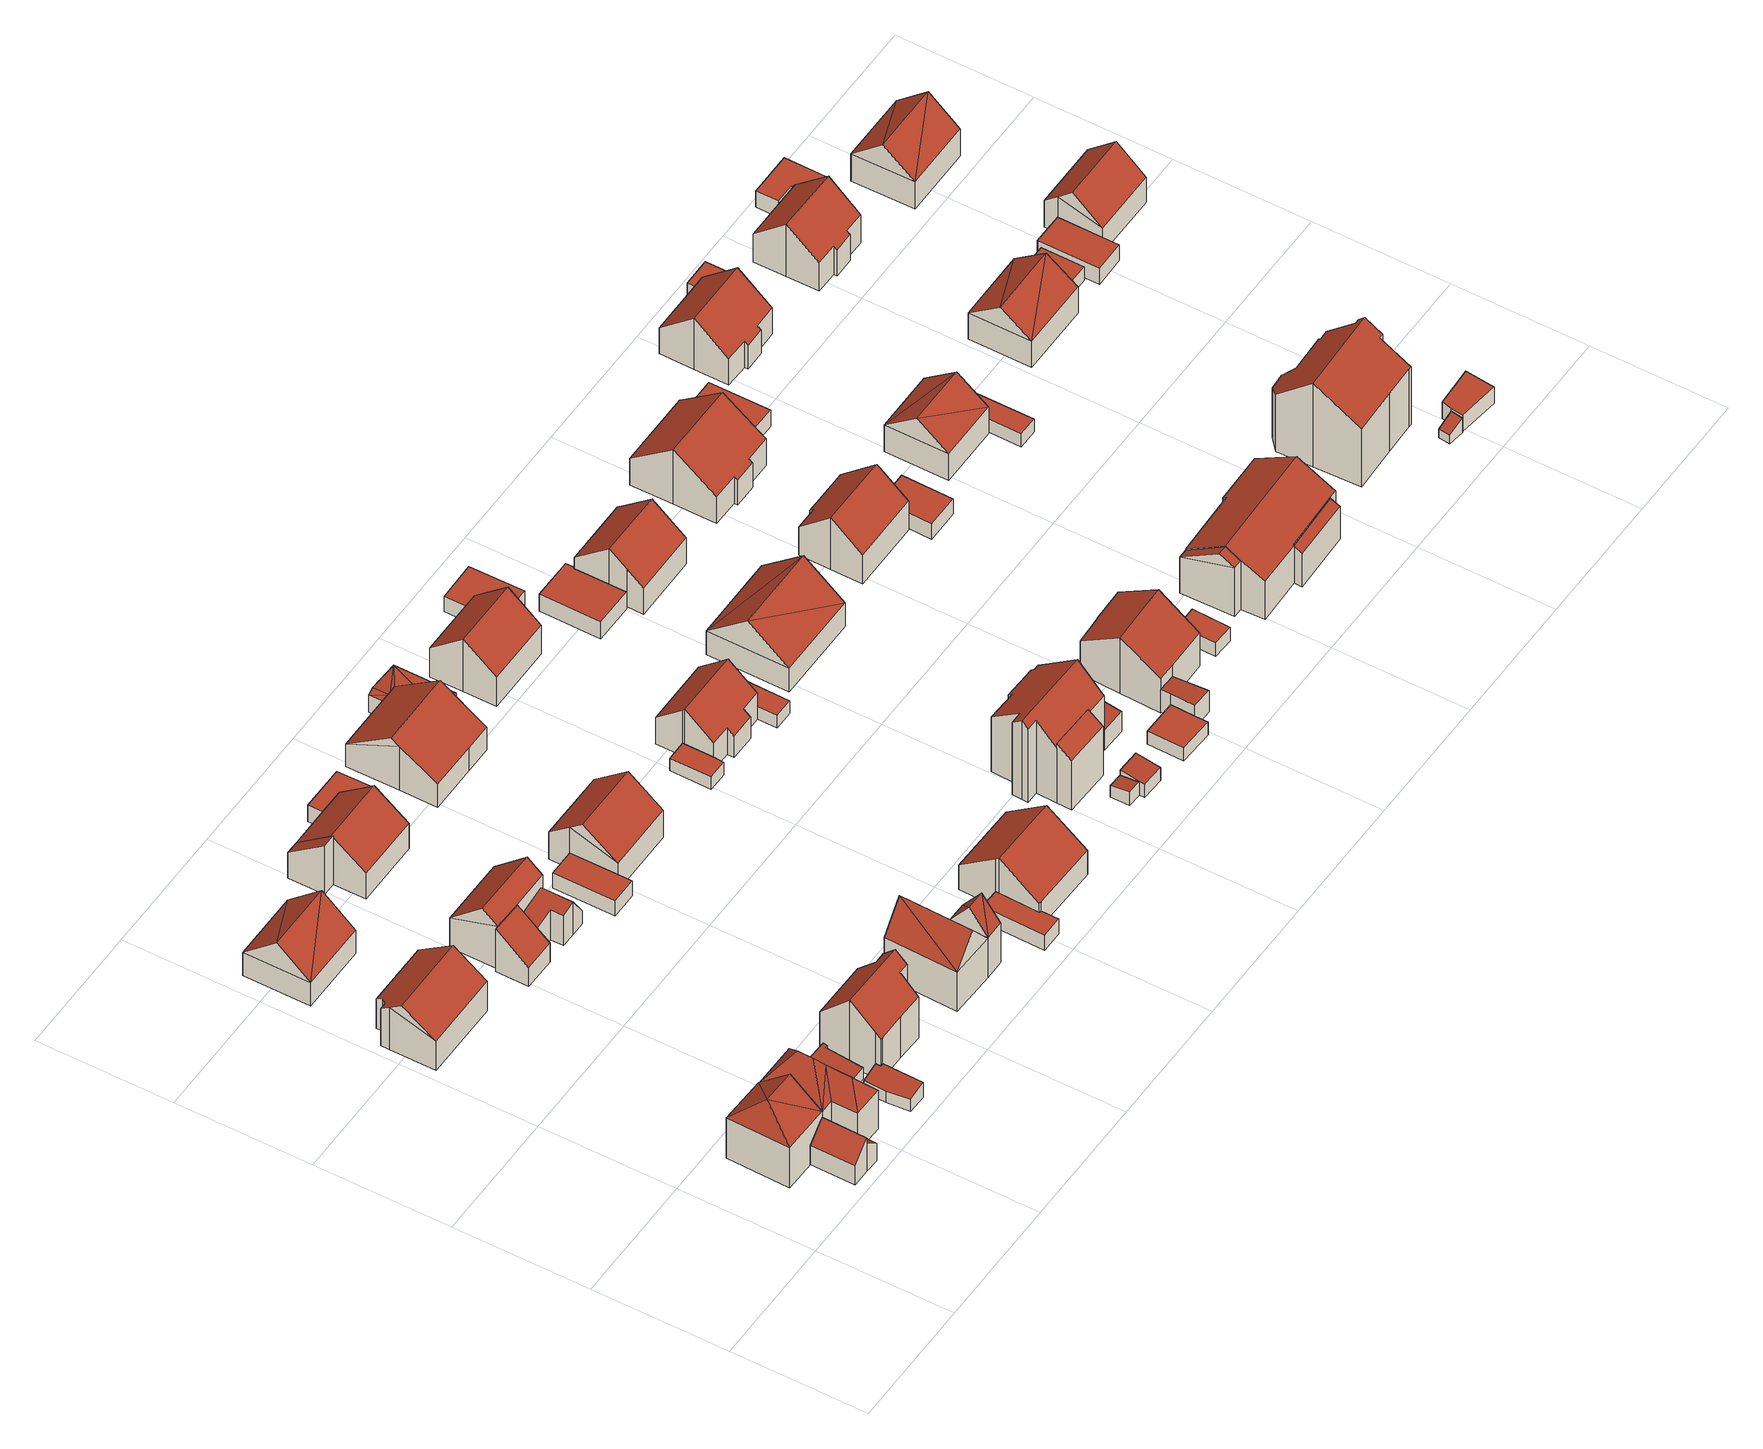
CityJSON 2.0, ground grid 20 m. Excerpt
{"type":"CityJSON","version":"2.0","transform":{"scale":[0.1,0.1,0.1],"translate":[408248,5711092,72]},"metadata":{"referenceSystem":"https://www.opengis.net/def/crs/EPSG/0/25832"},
"CityObjects":{
"building1":{"type":"Building","attributes":{"Gemeindeschluessel":"05978036","Geometrietyp2DReferenz":"3000","function":"31001_1310","roofType":"2100","measuredHeight":5.99},"geometry":[{"type":"MultiSurface","lod":"2","boundaries":[[[0,1,2,3]],[[1,4,5,2]],[[4,6,7,5]],[[6,8,9,7]],[[8,0,3,9]],[[8,6,4,1,0]],[[3,2,5,7,9]]],"semantics":{"surfaces":[{"type":"WallSurface"},{"type":"RoofSurface"},{"type":"GroundSurface"}],"values":[0,0,0,0,0,1,2]}}]},
"building2":{"type":"Building","attributes":{"Gemeindeschluessel":"05978036","Geometrietyp2DReferenz":"3000","function":"31001_1000","roofType":"5000","measuredHeight":11.23},"geometry":[{"type":"MultiSurface","lod":"2","boundaries":[[[10,11,12,13]],[[11,14,15,12]],[[14,16,17,15]],[[16,10,13,17]],[[14,11,18]],[[10,16,19]],[[18,10,19]],[[10,18,11]],[[16,18,19]],[[18,16,14]],[[13,12,15,17]]],"semantics":{"surfaces":[{"type":"WallSurface"},{"type":"RoofSurface"},{"type":"GroundSurface"}],"values":[0,0,0,0,1,0,1,1,1,1,2]}}]},
"building3":{"type":"Building","attributes":{"Gemeindeschluessel":"05978036","Geometrietyp2DReferenz":"3000","function":"31001_1310","roofType":"2100","measuredHeight":5.07},"geometry":[{"type":"MultiSurface","lod":"2","boundaries":[[[20,21,9,3]],[[21,22,7,9]],[[22,23,24,7]],[[23,25,26,24]],[[25,27,28,26]],[[27,20,3,28]],[[27,25,23,22,21,20]],[[3,9,7,24,26,28]]],"semantics":{"surfaces":[{"type":"WallSurface"},{"type":"RoofSurface"},{"type":"GroundSurface"}],"values":[0,0,0,0,0,0,1,2]}}]},
"building4":{"type":"Building","attributes":{"Gemeindeschluessel":"05978036","Geometrietyp2DReferenz":"3000","function":"31001_1000","roofType":"5000","measuredHeight":11.37},"geometry":[{"type":"MultiSurface","lod":"2","boundaries":[[[29,30,31,7]],[[30,32,33,31]],[[32,34,35,33]],[[34,36,37,35]],[[36,38,39,37]],[[38,40,26,39]],[[40,41,24,26]],[[41,29,7,24]],[[42,43,41,40]],[[42,40,38]],[[43,42,38,36]],[[43,36,34]],[[44,45,43,34,32]],[[44,32,30]],[[45,44,30,29]],[[29,43,45]],[[29,41,43]],[[7,31,33,35,37,39,26,24]]],"semantics":{"surfaces":[{"type":"WallSurface"},{"type":"RoofSurface"},{"type":"GroundSurface"}],"values":[0,0,0,0,0,0,0,0,1,1,1,1,1,1,1,1,1,2]}}]},
"building5":{"type":"Building","attributes":{"Gemeindeschluessel":"05978036","Geometrietyp2DReferenz":"3000","function":"31001_1000","roofType":"5000","measuredHeight":8.66},"geometry":[{"type":"MultiSurface","lod":"2","boundaries":[[[46,47,48,49]],[[47,50,51,48]],[[50,52,53,51]],[[52,54,55,53]],[[54,56,57,55]],[[56,58,59,57]],[[58,60,61,59]],[[60,46,49,61]],[[60,58,62,63]],[[52,50,47,46,63,62,56,54]],[[46,60,63]],[[58,56,62]],[[49,48,51,53,55,57,59,61]]],"semantics":{"surfaces":[{"type":"WallSurface"},{"type":"RoofSurface"},{"type":"GroundSurface"}],"values":[0,0,0,0,0,0,0,0,1,1,0,0,2]}}]},
"building6":{"type":"Building","attributes":{"Gemeindeschluessel":"05978036","Geometrietyp2DReferenz":"3000","function":"31001_2460","roofType":"2100","measuredHeight":2.7},"geometry":[{"type":"MultiSurface","lod":"2","boundaries":[[[64,65,66,67]],[[65,68,69,66]],[[68,70,71,69]],[[70,72,73,71]],[[72,74,75,73]],[[74,76,77,75]],[[76,64,67,77]],[[76,74,72,70,68,65,64]],[[67,66,69,71,73,75,77]]],"semantics":{"surfaces":[{"type":"WallSurface"},{"type":"RoofSurface"},{"type":"GroundSurface"}],"values":[0,0,0,0,0,0,0,1,2]}}]},
"building7":{"type":"Building","attributes":{"Geometrietyp2DReferenz":"3000","Gemeindeschluessel":"05978036","function":"31001_2460","roofType":"2100","measuredHeight":2.58},"geometry":[{"type":"MultiSurface","lod":"2","boundaries":[[[78,79,80,81]],[[79,82,83,80]],[[82,84,85,83]],[[84,86,87,85]],[[86,88,89,87]],[[88,78,81,89]],[[88,86,84,82,79,78]],[[81,80,83,85,87,89]]],"semantics":{"surfaces":[{"type":"WallSurface"},{"type":"RoofSurface"},{"type":"GroundSurface"}],"values":[0,0,0,0,0,0,1,2]}}]},
"building8":{"type":"Building","attributes":{"Gemeindeschluessel":"05978036","Geometrietyp2DReferenz":"3000","function":"31001_1000","roofType":"3100","measuredHeight":8.53},"geometry":[{"type":"MultiSurface","lod":"2","boundaries":[[[90,91,92,93]],[[91,94,95,92]],[[94,96,97,95]],[[96,90,93,97]],[[94,91,98]],[[90,96,99]],[[91,99,98]],[[99,91,90]],[[98,96,94]],[[96,98,99]],[[93,92,95,97]]],"semantics":{"surfaces":[{"type":"WallSurface"},{"type":"RoofSurface"},{"type":"GroundSurface"}],"values":[0,0,0,0,0,0,1,1,1,1,2]}}]},
"building9":{"type":"Building","attributes":{"Gemeindeschluessel":"05978036","Geometrietyp2DReferenz":"3000","function":"31001_1000","roofType":"3100","measuredHeight":11.74},"geometry":[{"type":"MultiSurface","lod":"2","boundaries":[[[100,101,102,103]],[[101,104,67,102]],[[104,105,77,67]],[[105,106,75,77]],[[106,107,108,75]],[[107,109,110,108]],[[109,111,112,110]],[[111,113,114,112]],[[113,115,116,114]],[[115,117,118,116]],[[117,119,120,118]],[[119,121,122,120]],[[121,100,103,122]],[[117,115,113,111,109,107]],[[107,106,105,104,101,100,121,119,117]],[[103,102,67,77,75,108,110,112,114,116,118,120,122]]],"semantics":{"surfaces":[{"type":"WallSurface"},{"type":"RoofSurface"},{"type":"GroundSurface"}],"values":[0,0,0,0,0,0,0,0,0,0,0,0,0,1,1,2]}}]},
"building10":{"type":"Building","attributes":{"Gemeindeschluessel":"05978036","Geometrietyp2DReferenz":"3000","function":"31001_1000"},"children":["building10-1","building10-2","building10-3"]},
"building10-1":{"type":"BuildingPart","attributes":{"roofType":"3100","measuredHeight":9.52},"parents":["building10"],"geometry":[{"type":"MultiSurface","lod":"2","boundaries":[[[123,124,125,126]],[[124,127,128,129,125]],[[130,123,126,131]],[[127,124,132]],[[123,130,133]],[[124,123,133,132]],[[130,134,127,132,133]],[[126,125,129,135,136,131]],[[137,138,128,127,134]],[[131,136,137,134,130]],[[137,136,135,138]],[[135,129,128,138]]],"semantics":{"surfaces":[{"type":"WallSurface"},{"type":"RoofSurface"},{"type":"GroundSurface"},{"type":"ClosureSurface"}],"values":[0,0,0,0,0,1,1,2,0,3,3,3]}}]},
"building10-2":{"type":"BuildingPart","attributes":{"roofType":"2100","measuredHeight":7.56},"parents":["building10"],"geometry":[{"type":"MultiSurface","lod":"2","boundaries":[[[139,140,141,142,143]],[[140,144,145,141]],[[144,146,147,145]],[[146,130,131,147]],[[146,144,140,139,134,130]],[[136,142,141,145,147,131]],[[134,137,136,131,130]],[[139,143,137,134]],[[143,142,136,137]]],"semantics":{"surfaces":[{"type":"WallSurface"},{"type":"RoofSurface"},{"type":"GroundSurface"},{"type":"ClosureSurface"}],"values":[0,0,0,0,1,2,3,0,3]}}]},
"building10-3":{"type":"BuildingPart","attributes":{"roofType":"3100","measuredHeight":5.8},"parents":["building10"],"geometry":[{"type":"MultiSurface","lod":"2","boundaries":[[[128,148,149,129]],[[148,150,151,149]],[[150,152,153,151]],[[152,154,155,153]],[[154,156,157,155]],[[156,143,142,157]],[[152,150,148,128,138]],[[138,137,143,156,154,152]],[[142,136,135,129,149,151,153,155,157]],[[136,142,143,137]],[[135,136,137,138]],[[135,138,128,129]]],"semantics":{"surfaces":[{"type":"WallSurface"},{"type":"RoofSurface"},{"type":"GroundSurface"},{"type":"ClosureSurface"}],"values":[0,0,0,0,0,0,1,1,2,3,3,3]}}]},
"building11":{"type":"Building","attributes":{"Gemeindeschluessel":"05978036","Geometrietyp2DReferenz":"3000","function":"31001_1000"},"children":["building11-1","building11-2"]},
"building11-1":{"type":"BuildingPart","attributes":{"roofType":"3100","measuredHeight":10.63},"parents":["building11"],"geometry":[{"type":"MultiSurface","lod":"2","boundaries":[[[158,159,160,161,162]],[[163,164,165,166,167]],[[164,158,162,165]],[[163,159,168]],[[158,164,169]],[[159,169,168]],[[169,159,158]],[[164,168,169]],[[168,164,163]],[[162,161,166,165]],[[167,160,159,163]],[[166,161,160,167]]],"semantics":{"surfaces":[{"type":"WallSurface"},{"type":"RoofSurface"},{"type":"GroundSurface"},{"type":"ClosureSurface"}],"values":[0,0,0,0,0,1,1,1,1,2,0,3]}}]},
"building11-2":{"type":"BuildingPart","attributes":{"roofType":"3100","measuredHeight":11.4},"parents":["building11"],"geometry":[{"type":"MultiSurface","lod":"2","boundaries":[[[170,171,172,173]],[[171,174,175,172]],[[160,170,173,161]],[[174,171,176]],[[170,160,177]],[[170,176,171]],[[176,170,177]],[[177,174,176]],[[174,177,160,167]],[[173,172,175,166,161]],[[166,175,174,167]],[[161,166,167,160]]],"semantics":{"surfaces":[{"type":"WallSurface"},{"type":"RoofSurface"},{"type":"GroundSurface"},{"type":"ClosureSurface"}],"values":[0,0,0,0,0,1,1,1,1,2,0,3]}}]},
"building12":{"type":"Building","attributes":{"Gemeindeschluessel":"05978036","Geometrietyp2DReferenz":"3000","function":"31001_1000"},"children":["building12-1","building12-2"]},
"building12-1":{"type":"BuildingPart","attributes":{"roofType":"3100","measuredHeight":8.37},"parents":["building12"],"geometry":[{"type":"MultiSurface","lod":"2","boundaries":[[[178,179,180,181]],[[179,182,183,180]],[[182,184,185,183]],[[184,186,187,185]],[[186,188,189,187]],[[190,191,192,193]],[[191,178,181,192]],[[194,188,186,184,182]],[[182,179,178,191,190,194]],[[181,180,183,185,187,189,195,193,192]],[[195,189,188,194]],[[195,194,190,193]]],"semantics":{"surfaces":[{"type":"WallSurface"},{"type":"RoofSurface"},{"type":"GroundSurface"},{"type":"ClosureSurface"}],"values":[0,0,0,0,0,0,0,1,1,2,3,3]}}]},
"building12-2":{"type":"BuildingPart","attributes":{"roofType":"2100","measuredHeight":8.61},"parents":["building12"],"geometry":[{"type":"MultiSurface","lod":"2","boundaries":[[[196,197,198,189,188]],[[197,199,200,198]],[[199,190,193,200]],[[199,197,196,190]],[[193,195,189,198,200]],[[188,194,190,196]],[[188,189,195,194]],[[195,193,190,194]]],"semantics":{"surfaces":[{"type":"WallSurface"},{"type":"RoofSurface"},{"type":"GroundSurface"},{"type":"ClosureSurface"}],"values":[0,0,0,1,2,0,3,3]}}]},
"building13":{"type":"Building","attributes":{"Gemeindeschluessel":"05978036","Geometrietyp2DReferenz":"3000","function":"31001_2460","roofType":"1000","measuredHeight":2.68},"geometry":[{"type":"MultiSurface","lod":"2","boundaries":[[[201,202,203,204]],[[202,205,206,203]],[[205,207,208,206]],[[207,209,210,208]],[[209,201,204,210]],[[209,207,205,202,201]],[[204,203,206,208,210]]],"semantics":{"surfaces":[{"type":"WallSurface"},{"type":"RoofSurface"},{"type":"GroundSurface"}],"values":[0,0,0,0,0,1,2]}}]},
"building14":{"type":"Building","attributes":{"Gemeindeschluessel":"05978036","Geometrietyp2DReferenz":"3000","function":"31001_2460","roofType":"1000","measuredHeight":2.82},"geometry":[{"type":"MultiSurface","lod":"2","boundaries":[[[211,212,213,214]],[[212,215,216,213]],[[215,217,218,216]],[[217,219,220,218]],[[219,221,222,220]],[[221,211,214,222]],[[221,219,217,215,212,211]],[[214,213,216,218,220,222]]],"semantics":{"surfaces":[{"type":"WallSurface"},{"type":"RoofSurface"},{"type":"GroundSurface"}],"values":[0,0,0,0,0,0,1,2]}}]},
"building15":{"type":"Building","attributes":{"Gemeindeschluessel":"05978036","Geometrietyp2DReferenz":"3000","function":"31001_2460","roofType":"1000","measuredHeight":2.63},"geometry":[{"type":"MultiSurface","lod":"2","boundaries":[[[223,224,225,226]],[[224,227,228,225]],[[227,229,230,228]],[[229,231,232,230]],[[231,233,234,232]],[[233,223,226,234]],[[233,231,229,227,224,223]],[[226,225,228,230,232,234]]],"semantics":{"surfaces":[{"type":"WallSurface"},{"type":"RoofSurface"},{"type":"GroundSurface"}],"values":[0,0,0,0,0,0,1,2]}}]},
"building16":{"type":"Building","attributes":{"Gemeindeschluessel":"05978036","Geometrietyp2DReferenz":"3000","function":"31001_1000","roofType":"5000","measuredHeight":8.86},"geometry":[{"type":"MultiSurface","lod":"2","boundaries":[[[235,236,237,238]],[[236,239,240,237]],[[239,241,242,240]],[[241,243,244,242]],[[243,235,238,244]],[[243,245,246,235]],[[245,241,239,236,246]],[[243,241,245]],[[236,235,246]],[[238,237,240,242,244]]],"semantics":{"surfaces":[{"type":"WallSurface"},{"type":"RoofSurface"},{"type":"GroundSurface"}],"values":[0,0,0,0,0,1,1,0,0,2]}}]},
"building17":{"type":"Building","attributes":{"Gemeindeschluessel":"05978036","Geometrietyp2DReferenz":"3000","function":"31001_1000","roofType":"3100","measuredHeight":8.76},"geometry":[{"type":"MultiSurface","lod":"2","boundaries":[[[247,248,249,230]],[[248,250,228,249]],[[250,251,252,228]],[[251,253,254,252]],[[253,255,256,254]],[[255,257,258,256]],[[257,259,232,258]],[[259,247,230,232]],[[255,253,251,250,248]],[[248,247,259,257,255]],[[230,249,228,252,254,256,258,232]]],"semantics":{"surfaces":[{"type":"WallSurface"},{"type":"RoofSurface"},{"type":"GroundSurface"}],"values":[0,0,0,0,0,0,0,0,1,1,2]}}]},
"building18":{"type":"Building","attributes":{"Gemeindeschluessel":"05978036","Geometrietyp2DReferenz":"3000","function":"31001_1000","roofType":"5000","measuredHeight":8.58},"geometry":[{"type":"MultiSurface","lod":"2","boundaries":[[[260,261,262,263]],[[261,264,265,262]],[[264,266,267,265]],[[266,268,269,267]],[[268,270,271,269]],[[270,260,263,271]],[[272,264,261,273]],[[268,266,272,273,260,270]],[[261,260,273]],[[266,264,272]],[[263,262,265,267,269,271]]],"semantics":{"surfaces":[{"type":"WallSurface"},{"type":"RoofSurface"},{"type":"GroundSurface"}],"values":[0,0,0,0,0,0,1,1,0,0,2]}}]},
"building19":{"type":"Building","attributes":{"Gemeindeschluessel":"05978036","Geometrietyp2DReferenz":"3000","function":"31001_2460","roofType":"1000","measuredHeight":2.24},"geometry":[{"type":"MultiSurface","lod":"2","boundaries":[[[274,275,276,277]],[[275,278,279,276]],[[278,280,281,279]],[[280,282,283,281]],[[282,274,277,283]],[[282,280,278,275,274]],[[277,276,279,281,283]]],"semantics":{"surfaces":[{"type":"WallSurface"},{"type":"RoofSurface"},{"type":"GroundSurface"}],"values":[0,0,0,0,0,1,2]}}]},
"building20":{"type":"Building","attributes":{"Gemeindeschluessel":"05978036","Geometrietyp2DReferenz":"3000","function":"31001_2460","roofType":"5000","measuredHeight":3.56},"geometry":[{"type":"MultiSurface","lod":"2","boundaries":[[[284,285,286,287]],[[285,288,289,286]],[[288,290,291,289]],[[290,292,293,291]],[[292,294,295,293]],[[294,284,287,295]],[[288,292,290]],[[288,294,292]],[[288,296,294]],[[296,288,297]],[[285,296,297]],[[296,285,284]],[[284,294,296]],[[288,285,297]],[[287,286,289,291,293,295]]],"semantics":{"surfaces":[{"type":"WallSurface"},{"type":"RoofSurface"},{"type":"GroundSurface"}],"values":[0,0,0,0,0,0,1,1,1,1,1,1,0,0,2]}}]},
"building21":{"type":"Building","attributes":{"Gemeindeschluessel":"05978036","Geometrietyp2DReferenz":"3000","function":"31001_1000","roofType":"3100","measuredHeight":8.38},"geometry":[{"type":"MultiSurface","lod":"2","boundaries":[[[298,299,300,301]],[[299,302,303,300]],[[302,304,305,303]],[[304,306,307,305]],[[306,308,309,307]],[[308,310,311,309]],[[310,312,313,311]],[[312,314,315,313]],[[314,316,317,315]],[[316,318,319,317]],[[318,320,321,319]],[[320,298,301,321]],[[316,314,312,310,308,306]],[[306,304,302,299,298,320,318,316]],[[301,300,303,305,307,309,311,313,315,317,319,321]]],"semantics":{"surfaces":[{"type":"WallSurface"},{"type":"RoofSurface"},{"type":"GroundSurface"}],"values":[0,0,0,0,0,0,0,0,0,0,0,0,1,1,2]}}]},
"building22":{"type":"Building","attributes":{"Gemeindeschluessel":"05978036","Geometrietyp2DReferenz":"3000","function":"31001_1310","roofType":"2100","measuredHeight":2.34},"geometry":[{"type":"MultiSurface","lod":"2","boundaries":[[[322,323,324,325]],[[323,326,327,324]],[[326,328,329,327]],[[328,322,325,329]],[[328,326,323,322]],[[325,324,327,329]]],"semantics":{"surfaces":[{"type":"WallSurface"},{"type":"RoofSurface"},{"type":"GroundSurface"}],"values":[0,0,0,0,1,2]}}]},
"building23":{"type":"Building","attributes":{"Gemeindeschluessel":"05978036","Geometrietyp2DReferenz":"3000","function":"31001_1000"},"children":["building23-1","building23-2"]},
"building23-1":{"type":"BuildingPart","attributes":{"roofType":"3100","measuredHeight":13.86},"parents":["building23"],"geometry":[{"type":"MultiSurface","lod":"2","boundaries":[[[330,331,332,333]],[[331,334,335,332]],[[334,336,337,335]],[[336,338,339,337]],[[338,340,341,339]],[[340,342,343,341]],[[342,344,345,343]],[[344,346,347,345]],[[346,348,349,347]],[[350,351,352,353]],[[351,354,355,352]],[[354,356,357,355]],[[356,358,359,357]],[[358,360,361,359]],[[360,330,333,361]],[[356,354,351,350,348,346,344]],[[344,342,340,338,336,334,331,330,360,358,356]],[[333,332,335,337,339,341,343,345,347,349,353,352,355,357,359,361]],[[350,353,349,348]]],"semantics":{"surfaces":[{"type":"WallSurface"},{"type":"RoofSurface"},{"type":"GroundSurface"},{"type":"ClosureSurface"}],"values":[0,0,0,0,0,0,0,0,0,0,0,0,0,0,0,1,1,2,3]}}]},
"building23-2":{"type":"BuildingPart","attributes":{"roofType":"2100","measuredHeight":10.46},"parents":["building23"],"geometry":[{"type":"MultiSurface","lod":"2","boundaries":[[[362,363,350,353,364]],[[365,366,367,349,348]],[[366,362,364,367]],[[366,365,363,362]],[[364,353,349,367]],[[348,350,363,365]],[[348,349,353,350]]],"semantics":{"surfaces":[{"type":"WallSurface"},{"type":"RoofSurface"},{"type":"GroundSurface"},{"type":"ClosureSurface"}],"values":[0,0,0,1,2,0,3]}}]},
"building24":{"type":"Building","attributes":{"Gemeindeschluessel":"05978036","Geometrietyp2DReferenz":"3000","function":"31001_1310","roofType":"2100","measuredHeight":2.79},"geometry":[{"type":"MultiSurface","lod":"2","boundaries":[[[368,369,370,371]],[[369,372,373,370]],[[372,374,375,373]],[[374,376,377,375]],[[376,368,371,377]],[[376,374,372,369,368]],[[371,370,373,375,377]]],"semantics":{"surfaces":[{"type":"WallSurface"},{"type":"RoofSurface"},{"type":"GroundSurface"}],"values":[0,0,0,0,0,1,2]}}]},
"building25":{"type":"Building","attributes":{"Gemeindeschluessel":"05978036","Geometrietyp2DReferenz":"3000","function":"31001_1000","roofType":"3100","measuredHeight":9.22},"geometry":[{"type":"MultiSurface","lod":"2","boundaries":[[[378,379,380,381]],[[379,382,383,380]],[[382,384,385,383]],[[384,386,387,385]],[[386,388,389,387]],[[388,390,391,389]],[[390,378,381,391]],[[386,384,382,379]],[[379,378,390,388,386]],[[381,380,383,385,387,389,391]]],"semantics":{"surfaces":[{"type":"WallSurface"},{"type":"RoofSurface"},{"type":"GroundSurface"}],"values":[0,0,0,0,0,0,0,1,1,2]}}]},
"building26":{"type":"Building","attributes":{"Gemeindeschluessel":"05978036","Geometrietyp2DReferenz":"3000","function":"31001_2460","roofType":"1000","measuredHeight":2.2},"geometry":[{"type":"MultiSurface","lod":"2","boundaries":[[[392,393,394,395]],[[393,396,397,394]],[[396,398,399,397]],[[398,400,401,399]],[[400,392,395,401]],[[400,398,396,393,392]],[[395,394,397,399,401]]],"semantics":{"surfaces":[{"type":"WallSurface"},{"type":"RoofSurface"},{"type":"GroundSurface"}],"values":[0,0,0,0,0,1,2]}}]},
"building27":{"type":"Building","attributes":{"Gemeindeschluessel":"05978036","Geometrietyp2DReferenz":"3000","function":"31001_2460","roofType":"2100","measuredHeight":4.6},"geometry":[{"type":"MultiSurface","lod":"2","boundaries":[[[402,403,404,405]],[[403,406,347,404]],[[406,407,343,347]],[[407,402,405,343]],[[407,406,403,402]],[[405,404,347,343]]],"semantics":{"surfaces":[{"type":"WallSurface"},{"type":"RoofSurface"},{"type":"GroundSurface"}],"values":[0,0,0,0,1,2]}}]},
"building28":{"type":"Building","attributes":{"Gemeindeschluessel":"05978036","Geometrietyp2DReferenz":"3000","function":"31001_2460","roofType":"1000","measuredHeight":2.26},"geometry":[{"type":"MultiSurface","lod":"2","boundaries":[[[408,409,410,411]],[[409,412,413,410]],[[412,414,415,413]],[[414,416,417,415]],[[416,408,411,417]],[[416,414,412,409,408]],[[411,410,413,415,417]]],"semantics":{"surfaces":[{"type":"WallSurface"},{"type":"RoofSurface"},{"type":"GroundSurface"}],"values":[0,0,0,0,0,1,2]}}]},
"building29":{"type":"Building","attributes":{"Gemeindeschluessel":"05978036","Geometrietyp2DReferenz":"3000","function":"31001_2460","roofType":"1000","measuredHeight":2.7},"geometry":[{"type":"MultiSurface","lod":"2","boundaries":[[[418,419,420,421]],[[419,422,423,420]],[[422,424,425,423]],[[424,426,427,425]],[[426,418,421,427]],[[426,424,422,419,418]],[[421,420,423,425,427]]],"semantics":{"surfaces":[{"type":"WallSurface"},{"type":"RoofSurface"},{"type":"GroundSurface"}],"values":[0,0,0,0,0,1,2]}}]},
"building30":{"type":"Building","attributes":{"Gemeindeschluessel":"05978036","Geometrietyp2DReferenz":"3000","function":"31001_1310","roofType":"2100","measuredHeight":4.03},"geometry":[{"type":"MultiSurface","lod":"2","boundaries":[[[428,429,430,431]],[[429,432,433,430]],[[432,434,435,433]],[[434,436,437,435]],[[436,428,431,437]],[[436,434,432,429,428]],[[431,430,433,435,437]]],"semantics":{"surfaces":[{"type":"WallSurface"},{"type":"RoofSurface"},{"type":"GroundSurface"}],"values":[0,0,0,0,0,1,2]}}]},
"building31":{"type":"Building","attributes":{"Gemeindeschluessel":"05978036","Geometrietyp2DReferenz":"3000","function":"31001_2460","roofType":"1000","measuredHeight":2.98},"geometry":[{"type":"MultiSurface","lod":"2","boundaries":[[[438,439,440,441]],[[439,442,443,440]],[[442,444,445,443]],[[444,446,447,445]],[[446,448,449,447]],[[448,438,441,449]],[[448,446,444,442,439,438]],[[441,440,443,445,447,449]]],"semantics":{"surfaces":[{"type":"WallSurface"},{"type":"RoofSurface"},{"type":"GroundSurface"}],"values":[0,0,0,0,0,0,1,2]}}]},
"building32":{"type":"Building","attributes":{"Gemeindeschluessel":"05978036","Geometrietyp2DReferenz":"3000","function":"31001_1000","roofType":"3100","measuredHeight":9.31},"geometry":[{"type":"MultiSurface","lod":"2","boundaries":[[[450,451,452,453]],[[451,454,455,452]],[[454,456,457,455]],[[456,450,453,457]],[[454,451,458]],[[450,456,459]],[[450,458,451]],[[458,450,459]],[[459,454,458]],[[454,459,456]],[[453,452,455,457]]],"semantics":{"surfaces":[{"type":"WallSurface"},{"type":"RoofSurface"},{"type":"GroundSurface"}],"values":[0,0,0,0,0,0,1,1,1,1,2]}}]},
"building33":{"type":"Building","attributes":{"Gemeindeschluessel":"05978036","Geometrietyp2DReferenz":"3000","function":"31001_1000","roofType":"3100","measuredHeight":9.91},"geometry":[{"type":"MultiSurface","lod":"2","boundaries":[[[460,461,462,463]],[[461,464,465,462]],[[464,466,467,465]],[[466,468,469,467]],[[468,470,471,469]],[[470,472,473,471]],[[472,474,475,473]],[[474,476,477,475]],[[476,460,463,477]],[[472,470,468,466,464,461]],[[461,460,476,474,472]],[[463,462,465,467,469,471,473,475,477]]],"semantics":{"surfaces":[{"type":"WallSurface"},{"type":"RoofSurface"},{"type":"GroundSurface"}],"values":[0,0,0,0,0,0,0,0,0,1,1,2]}}]},
"building34":{"type":"Building","attributes":{"Gemeindeschluessel":"05978036","Geometrietyp2DReferenz":"3000","function":"31001_1000","roofType":"3100","measuredHeight":8.81},"geometry":[{"type":"MultiSurface","lod":"2","boundaries":[[[478,479,480,481]],[[479,482,483,480]],[[482,484,485,483]],[[484,486,487,485]],[[486,488,489,487]],[[488,490,491,489]],[[490,492,493,491]],[[492,478,481,493]],[[488,486,484,482,479]],[[479,478,492,490,488]],[[481,480,483,485,487,489,491,493]]],"semantics":{"surfaces":[{"type":"WallSurface"},{"type":"RoofSurface"},{"type":"GroundSurface"}],"values":[0,0,0,0,0,0,0,0,1,1,2]}}]},
"building35":{"type":"Building","attributes":{"Gemeindeschluessel":"05978036","Geometrietyp2DReferenz":"3000","function":"31001_2460","roofType":"1000","measuredHeight":2.37},"geometry":[{"type":"MultiSurface","lod":"2","boundaries":[[[494,495,496,497]],[[495,498,499,496]],[[498,500,501,499]],[[500,494,497,501]],[[500,498,495,494]],[[497,496,499,501]]],"semantics":{"surfaces":[{"type":"WallSurface"},{"type":"RoofSurface"},{"type":"GroundSurface"}],"values":[0,0,0,0,1,2]}}]},
"building36":{"type":"Building","attributes":{"Gemeindeschluessel":"05978036","Geometrietyp2DReferenz":"3000","function":"31001_1000","roofType":"3100","measuredHeight":9.11},"geometry":[{"type":"MultiSurface","lod":"2","boundaries":[[[502,503,504,505]],[[503,506,507,504]],[[506,508,509,507]],[[508,510,511,509]],[[510,512,513,511]],[[512,514,515,513]],[[514,516,517,515]],[[516,518,519,517]],[[518,502,505,519]],[[514,512,510,508,506]],[[506,503,502,518,516,514]],[[505,504,507,509,511,513,515,517,519]]],"semantics":{"surfaces":[{"type":"WallSurface"},{"type":"RoofSurface"},{"type":"GroundSurface"}],"values":[0,0,0,0,0,0,0,0,0,1,1,2]}}]},
"building37":{"type":"Building","attributes":{"Gemeindeschluessel":"05978036","Geometrietyp2DReferenz":"3000","function":"51009_1611","roofType":"1000","measuredHeight":2.69},"geometry":[{"type":"MultiSurface","lod":"2","boundaries":[[[520,521,522,523]],[[521,524,525,522]],[[524,526,527,525]],[[526,528,529,527]],[[528,520,523,529]],[[528,526,524,521,520]],[[523,522,525,527,529]]],"semantics":{"surfaces":[{"type":"WallSurface"},{"type":"RoofSurface"},{"type":"GroundSurface"}],"values":[0,0,0,0,0,1,2]}}]},
"building38":{"type":"Building","attributes":{"Gemeindeschluessel":"05978036","Geometrietyp2DReferenz":"3000","function":"31001_1000","roofType":"3100","measuredHeight":9.53},"geometry":[{"type":"MultiSurface","lod":"2","boundaries":[[[530,531,532,533]],[[531,534,535,532]],[[534,536,537,535]],[[536,538,539,537]],[[538,540,541,539]],[[540,542,543,541]],[[542,544,545,543]],[[544,546,547,545]],[[546,548,549,547]],[[548,550,551,549]],[[550,552,553,551]],[[552,530,533,553]],[[548,546,544,542,540,538,536,534,531]],[[531,530,552,550,548]],[[533,532,535,537,539,541,543,545,547,549,551,553]]],"semantics":{"surfaces":[{"type":"WallSurface"},{"type":"RoofSurface"},{"type":"GroundSurface"}],"values":[0,0,0,0,0,0,0,0,0,0,0,0,1,1,2]}}]},
"building39":{"type":"Building","attributes":{"Gemeindeschluessel":"05978036","Geometrietyp2DReferenz":"3000","function":"31001_1000"},"children":["building39-1","building39-2","building39-3"]},
"building39-1":{"type":"BuildingPart","attributes":{"roofType":"3100","measuredHeight":10.02},"parents":["building39"],"geometry":[{"type":"MultiSurface","lod":"2","boundaries":[[[554,555,556,557]],[[555,558,559,556]],[[558,560,561,559]],[[560,562,563,561]],[[562,564,563]],[[565,566,567,568,569]],[[566,570,571,572,567]],[[573,574,575,576,577]],[[574,554,557,575]],[[578,570,566,565,579,562,560,558]],[[558,555,554,574,573,578]],[[557,556,559,561,563,580,568,567,572,581,576,575]],[[579,582,564,562]],[[582,580,563,564]],[[565,569,582,579]],[[569,568,580,582]],[[583,571,570,578]],[[581,572,571,584]],[[584,571,583]],[[573,577,583,578]],[[581,584,577,576]],[[577,584,583]]],"semantics":{"surfaces":[{"type":"WallSurface"},{"type":"RoofSurface"},{"type":"GroundSurface"},{"type":"ClosureSurface"}],"values":[0,0,0,0,0,0,0,0,0,1,1,2,0,3,0,3,0,3,3,0,3,3]}}]},
"building39-2":{"type":"BuildingPart","attributes":{"roofType":"3100","measuredHeight":9.93},"parents":["building39"],"geometry":[{"type":"MultiSurface","lod":"2","boundaries":[[[571,585,586,572]],[[585,587,588,586]],[[587,577,576,588]],[[587,585,589]],[[585,571,583,589]],[[577,587,589,583]],[[572,586,588,576,581]],[[572,581,584,571]],[[581,576,577,584]],[[571,584,583]],[[583,584,577]]],"semantics":{"surfaces":[{"type":"WallSurface"},{"type":"RoofSurface"},{"type":"GroundSurface"},{"type":"ClosureSurface"}],"values":[0,0,0,0,1,1,2,3,3,3,3]}}]},
"building39-3":{"type":"BuildingPart","attributes":{"roofType":"2100","measuredHeight":6.61},"parents":["building39"],"geometry":[{"type":"MultiSurface","lod":"2","boundaries":[[[590,569,568,591]],[[564,592,593,563]],[[592,590,591,593]],[[592,564,582,569,590]],[[591,568,580,563,593]],[[580,568,569,582]],[[563,580,582,564]]],"semantics":{"surfaces":[{"type":"WallSurface"},{"type":"RoofSurface"},{"type":"GroundSurface"},{"type":"ClosureSurface"}],"values":[0,0,0,1,2,3,3]}}]},
"building40":{"type":"Building","attributes":{"Gemeindeschluessel":"05978036","Geometrietyp2DReferenz":"3000","function":"31001_2460","roofType":"1000","measuredHeight":2.84},"geometry":[{"type":"MultiSurface","lod":"2","boundaries":[[[594,595,596,597]],[[595,598,599,596]],[[598,600,601,599]],[[600,594,597,601]],[[600,598,595,594]],[[597,596,599,601]]],"semantics":{"surfaces":[{"type":"WallSurface"},{"type":"RoofSurface"},{"type":"GroundSurface"}],"values":[0,0,0,0,1,2]}}]},
"building41":{"type":"Building","attributes":{"Gemeindeschluessel":"05978036","Geometrietyp2DReferenz":"3000","function":"31001_1000","roofType":"3100","measuredHeight":8.4},"geometry":[{"type":"MultiSurface","lod":"2","boundaries":[[[602,603,604,605]],[[603,606,607,604]],[[606,608,609,607]],[[608,602,605,609]],[[606,603,610]],[[602,608,611]],[[602,610,603]],[[610,602,611]],[[611,606,610]],[[606,611,608]],[[605,604,607,609]]],"semantics":{"surfaces":[{"type":"WallSurface"},{"type":"RoofSurface"},{"type":"GroundSurface"}],"values":[0,0,0,0,0,0,1,1,1,1,2]}}]},
"building42":{"type":"Building","attributes":{"Gemeindeschluessel":"05978036","Geometrietyp2DReferenz":"3000","function":"31001_2460","roofType":"1000","measuredHeight":2.36},"geometry":[{"type":"MultiSurface","lod":"2","boundaries":[[[612,613,614,615]],[[613,616,617,614]],[[616,618,619,617]],[[618,612,615,619]],[[618,616,613,612]],[[615,614,617,619]]],"semantics":{"surfaces":[{"type":"WallSurface"},{"type":"RoofSurface"},{"type":"GroundSurface"}],"values":[0,0,0,0,1,2]}}]},
"building43":{"type":"Building","attributes":{"Gemeindeschluessel":"05978036","Geometrietyp2DReferenz":"3000","function":"31001_1000","roofType":"3100","measuredHeight":9.01},"geometry":[{"type":"MultiSurface","lod":"2","boundaries":[[[620,621,622,623]],[[621,624,625,622]],[[624,626,627,625]],[[626,628,629,627]],[[628,630,631,629]],[[630,632,633,631]],[[632,634,635,633]],[[634,636,637,635]],[[636,638,639,637]],[[638,640,641,639]],[[640,642,643,641]],[[642,620,623,643]],[[638,636,634,632,630,628,626,624]],[[624,621,620,642,640,638]],[[623,622,625,627,629,631,633,635,637,639,641,643]]],"semantics":{"surfaces":[{"type":"WallSurface"},{"type":"RoofSurface"},{"type":"GroundSurface"}],"values":[0,0,0,0,0,0,0,0,0,0,0,0,1,1,2]}}]},
"building44":{"type":"Building","attributes":{"Gemeindeschluessel":"05978036","Geometrietyp2DReferenz":"3000","function":"31001_1000","roofType":"3100","measuredHeight":14.72},"geometry":[{"type":"MultiSurface","lod":"2","boundaries":[[[644,645,646,647]],[[645,648,649,646]],[[648,650,651,649]],[[650,652,653,651]],[[652,654,655,653]],[[654,656,657,655]],[[656,658,659,657]],[[658,660,661,659]],[[660,662,663,661]],[[662,664,665,663]],[[664,666,667,665]],[[666,668,669,667]],[[668,670,671,669]],[[670,672,673,671]],[[672,674,675,673]],[[674,676,677,675]],[[676,644,647,677]],[[672,670,668,666,664,662,660,658]],[[658,656,654,652,650,648,645,644,676,674,672]],[[647,646,649,651,653,655,657,659,661,663,665,667,669,671,673,675,677]]],"semantics":{"surfaces":[{"type":"WallSurface"},{"type":"RoofSurface"},{"type":"GroundSurface"}],"values":[0,0,0,0,0,0,0,0,0,0,0,0,0,0,0,0,0,1,1,2]}}]},
"building45":{"type":"Building","attributes":{"Gemeindeschluessel":"05978036","Geometrietyp2DReferenz":"3000","function":"31001_1310","roofType":"2100","measuredHeight":2.5},"geometry":[{"type":"MultiSurface","lod":"2","boundaries":[[[678,679,680,681]],[[679,682,683,680]],[[682,684,685,683]],[[684,678,681,685]],[[684,682,679,678]],[[681,680,683,685]]],"semantics":{"surfaces":[{"type":"WallSurface"},{"type":"RoofSurface"},{"type":"GroundSurface"}],"values":[0,0,0,0,1,2]}}]},
"building46":{"type":"Building","attributes":{"Gemeindeschluessel":"05978036","Geometrietyp2DReferenz":"3000","function":"31001_2460","roofType":"1000","measuredHeight":2.8},"geometry":[{"type":"MultiSurface","lod":"2","boundaries":[[[686,687,688,689]],[[687,690,691,688]],[[690,692,693,691]],[[692,694,695,693]],[[694,696,697,695]],[[696,686,689,697]],[[696,694,692,690,687,686]],[[689,688,691,693,695,697]]],"semantics":{"surfaces":[{"type":"WallSurface"},{"type":"RoofSurface"},{"type":"GroundSurface"}],"values":[0,0,0,0,0,0,1,2]}}]},
"building47":{"type":"Building","attributes":{"Gemeindeschluessel":"05978036","Geometrietyp2DReferenz":"3000","function":"31001_2460","roofType":"1000","measuredHeight":2.89},"geometry":[{"type":"MultiSurface","lod":"2","boundaries":[[[698,699,700,701]],[[699,702,703,700]],[[702,704,705,703]],[[704,706,707,705]],[[706,698,701,707]],[[706,704,702,699,698]],[[701,700,703,705,707]]],"semantics":{"surfaces":[{"type":"WallSurface"},{"type":"RoofSurface"},{"type":"GroundSurface"}],"values":[0,0,0,0,0,1,2]}}]},
"building48":{"type":"Building","attributes":{"Gemeindeschluessel":"05978036","Geometrietyp2DReferenz":"3000","function":"31001_1000","roofType":"3100","measuredHeight":8.16},"geometry":[{"type":"MultiSurface","lod":"2","boundaries":[[[708,709,710,711]],[[709,712,713,710]],[[712,714,715,713]],[[714,708,711,715]],[[712,709,716]],[[708,714,717]],[[709,717,716]],[[717,709,708]],[[716,714,712]],[[714,716,717]],[[711,710,713,715]]],"semantics":{"surfaces":[{"type":"WallSurface"},{"type":"RoofSurface"},{"type":"GroundSurface"}],"values":[0,0,0,0,0,0,1,1,1,1,2]}}]},
"building49":{"type":"Building","attributes":{"Gemeindeschluessel":"05978036","Geometrietyp2DReferenz":"3000","function":"31001_1000","roofType":"3100","measuredHeight":9.24},"geometry":[{"type":"MultiSurface","lod":"2","boundaries":[[[718,719,720,721]],[[719,722,723,720]],[[722,724,725,723]],[[724,726,727,725]],[[726,728,729,727]],[[728,730,731,729]],[[730,732,733,731]],[[732,734,735,733]],[[734,736,737,735]],[[736,718,721,737]],[[732,730,728,726]],[[726,724,722,719,718,736,734,732]],[[721,720,723,725,727,729,731,733,735,737]]],"semantics":{"surfaces":[{"type":"WallSurface"},{"type":"RoofSurface"},{"type":"GroundSurface"}],"values":[0,0,0,0,0,0,0,0,0,0,1,1,2]}}]},
"building50":{"type":"Building","attributes":{"Gemeindeschluessel":"05978036","Geometrietyp2DReferenz":"3000","function":"51009_1611","roofType":"1000","measuredHeight":2.35},"geometry":[{"type":"MultiSurface","lod":"2","boundaries":[[[738,739,740,741]],[[739,742,743,740]],[[742,744,745,743]],[[744,738,741,745]],[[744,742,739,738]],[[741,740,743,745]]],"semantics":{"surfaces":[{"type":"WallSurface"},{"type":"RoofSurface"},{"type":"GroundSurface"}],"values":[0,0,0,0,1,2]}}]},
"building51":{"type":"Building","attributes":{"Gemeindeschluessel":"05978036","Geometrietyp2DReferenz":"3000","function":"31001_2460","roofType":"1000","measuredHeight":2.77},"geometry":[{"type":"MultiSurface","lod":"2","boundaries":[[[746,747,748,749]],[[747,750,751,748]],[[750,752,753,751]],[[752,754,755,753]],[[754,746,749,755]],[[754,752,750,747,746]],[[749,748,751,753,755]]],"semantics":{"surfaces":[{"type":"WallSurface"},{"type":"RoofSurface"},{"type":"GroundSurface"}],"values":[0,0,0,0,0,1,2]}}]},
"building52":{"type":"Building","attributes":{"Gemeindeschluessel":"05978036","Geometrietyp2DReferenz":"3000","function":"31001_2460","roofType":"1000","measuredHeight":2.9},"geometry":[{"type":"MultiSurface","lod":"2","boundaries":[[[756,757,758,759]],[[757,760,761,758]],[[760,762,763,761]],[[762,764,765,763]],[[764,766,767,765]],[[766,756,759,767]],[[766,764,762,760,757,756]],[[759,758,761,763,765,767]]],"semantics":{"surfaces":[{"type":"WallSurface"},{"type":"RoofSurface"},{"type":"GroundSurface"}],"values":[0,0,0,0,0,0,1,2]}}]},
"building53":{"type":"Building","attributes":{"Gemeindeschluessel":"05978036","Geometrietyp2DReferenz":"3000","function":"31001_1000","roofType":"5000","measuredHeight":8.32},"geometry":[{"type":"MultiSurface","lod":"2","boundaries":[[[768,769,770,748]],[[769,771,772,770]],[[771,773,774,772]],[[773,775,751,774]],[[775,768,748,751]],[[776,777,771,769,768]],[[775,773,777,776]],[[768,775,776]],[[773,771,777]],[[748,770,772,774,751]]],"semantics":{"surfaces":[{"type":"WallSurface"},{"type":"RoofSurface"},{"type":"GroundSurface"}],"values":[0,0,0,0,0,1,1,0,0,2]}}]},
"building54":{"type":"Building","attributes":{"Gemeindeschluessel":"05978036","Geometrietyp2DReferenz":"3000","function":"31001_1000","roofType":"3100","measuredHeight":8.94},"geometry":[{"type":"MultiSurface","lod":"2","boundaries":[[[778,779,780,781]],[[779,782,783,780]],[[782,784,785,783]],[[784,778,781,785]],[[782,779,786]],[[778,784,787]],[[779,787,786]],[[787,779,778]],[[786,784,782]],[[784,786,787]],[[781,780,783,785]]],"semantics":{"surfaces":[{"type":"WallSurface"},{"type":"RoofSurface"},{"type":"GroundSurface"}],"values":[0,0,0,0,0,0,1,1,1,1,2]}}]}
},
"vertices":[
[129,6,89],[102,6,63],[102,6,29],[129,6,29],[103,71,63],[103,71,29],[130,71,89],[130,71,29],[129,9,89],[129,9,29],
[130,71,99],[57,72,99],[57,72,28],[130,71,28],[59,165,99],[59,165,28],[131,163,99],[131,163,28],[79,118,140],[130,117,140],
[129,6,80],[129,9,80],[130,71,80],[152,71,60],[152,71,29],[152,33,60],[152,33,29],[151,5,60],[151,5,29],
[130,71,97],[131,163,97],[131,163,29],[201,162,97],[201,162,29],[200,70,97],[200,70,29],[199,70,97],[199,70,29],[198,32,97],[198,32,29],[152,33,97],[152,71,97],[175,56,127],[176,94,128],[166,128,143],[165,105,143],
[10,620,87],[10,632,79],[10,632,13],[10,620,13],[20,632,79],[20,632,13],[33,644,70],[33,644,13],[32,652,65],[32,652,13],[130,652,65],[130,652,13],[129,552,65],[129,552,13],[10,552,65],[10,552,13],[130,602,100],[10,602,100],
[273,72,56],[272,13,56],[272,13,29],[273,72,29],[244,14,50],[244,14,29],[241,47,49],[241,47,29],[242,80,49],[242,80,29],[269,80,55],[269,80,29],[269,72,55],[269,72,29],
[260,92,49],[225,92,49],[225,92,29],[260,92,29],[226,154,55],[226,154,29],[265,153,55],[265,153,29],[265,147,54],[265,147,29],[261,147,54],[261,147,29],
[25,840,50],[130,840,50],[130,840,9],[25,840,9],[130,742,50],[130,742,9],[25,742,50],[25,742,9],[130,791,94],[25,791,94],
[355,71,101],[315,72,101],[315,72,29],[355,71,29],[273,72,101],[269,72,101],[269,80,109],[269,117,146],[269,117,29],[270,161,101],[270,161,29],[357,160,101],[357,160,29],[356,133,128],[356,133,29],[373,133,128],[373,133,29],[372,115,146],[372,115,29],[372,98,129],[372,98,29],[356,98,129],[356,98,29],
[195,647,66],[298,647,66],[298,647,14],[195,647,14],[298,577,89],[298,577,64],[298,577,14],[195,578,89],[195,578,14],[298,599,109],[195,600,109],[239,577,89],[293,577,14],[239,577,14],[239,577,61],[293,577,72],
[239,549,64],[239,530,47],[239,530,14],[239,549,14],[239,549,61],[190,530,47],[190,530,14],[190,578,89],[190,578,14],
[315,577,37],[315,577,14],[314,530,37],[314,530,14],[293,530,72],[293,530,14],[271,530,67],[271,530,14],[271,549,67],[271,549,14],
[515,52,100],[486,52,100],[486,52,99],[486,52,30],[515,52,30],[487,108,100],[517,108,100],[517,108,30],[487,108,30],[487,108,99],[487,80,137],[516,80,137],
[417,54,99],[420,161,99],[420,161,30],[417,54,30],[489,159,99],[489,159,30],[454,160,144],[451,53,144],
[315,880,54],[315,850,77],[315,850,9],[315,880,9],[315,830,93],[315,830,9],[315,780,54],[315,780,9],[215,780,54],[215,780,9],[215,827,91],[215,827,9],[215,880,54],[290,880,54],[290,880,9],[215,880,9],[215,830,93],[215,830,9],
[215,827,95],[195,827,95],[195,827,9],[195,880,54],[195,880,9],
[385,592,43],[385,522,43],[385,522,16],[385,592,16],[385,502,43],[385,502,16],[345,502,43],[345,502,16],[345,592,43],[345,592,16],
[315,880,37],[290,880,37],[290,880,8],[315,880,8],[290,910,37],[290,910,8],[357,910,37],[357,910,8],[358,850,37],[358,850,8],[315,850,37],[315,850,8],
[559,16,59],[561,107,59],[561,107,32],[559,16,32],[591,106,59],[591,106,32],[589,42,59],[589,42,32],[592,41,59],[592,41,32],[592,16,59],[592,16,32],
[385,522,63],[385,592,88],[385,592,15],[385,522,15],[385,622,63],[385,622,15],[490,622,63],[490,622,15],[490,522,63],[490,522,15],[490,573,104],[385,573,104],
[589,42,75],[591,101,120],[591,101,32],[591,106,116],[592,160,75],[592,160,32],[699,158,75],[699,158,32],[698,99,120],[698,99,32],[696,39,75],[696,39,32],[592,41,75],
[393,842,86],[392,919,49],[392,919,9],[393,842,9],[507,919,49],[507,919,9],[507,787,49],[507,787,9],[466,787,49],[466,787,9],[393,787,49],[393,787,9],[507,854,95],[393,854,95],
[587,513,41],[587,573,41],[587,573,19],[587,513,19],[617,573,41],[617,573,19],[617,528,41],[617,528,19],[616,513,41],[616,513,19],
[486,919,39],[486,944,39],[486,944,8],[486,919,8],[545,944,39],[545,944,8],[545,854,39],[545,854,8],[507,854,39],[507,854,8],[507,919,39],[507,919,8],[496,919,43],[496,944,43],
[686,518,56],[648,518,56],[648,518,18],[686,518,18],[648,528,65],[648,528,18],[617,528,65],[617,528,18],[617,570,102],[617,570,18],[617,573,99],[617,573,18],[617,612,65],[617,612,18],[718,612,65],[718,612,18],[718,588,86],[718,588,18],[718,570,102],[718,570,18],[718,528,65],[718,528,18],[686,528,65],[686,528,18],
[822,56,57],[822,84,53],[822,84,33],[822,56,33],[843,83,53],[843,83,33],[842,55,57],[842,55,33],
[782,231,129],[828,229,129],[828,229,32],[782,231,32],[828,235,125],[828,235,32],[879,233,125],[879,233,32],[879,228,129],[879,228,32],[887,228,129],[887,228,32],[887,212,141],[887,212,32],[886,171,171],[886,171,32],[885,132,129],[885,132,32],[849,133,129],[849,133,32],[779,135,129],[780,165,161],[780,165,32],[779,135,32],[762,165,161],[762,165,32],[762,174,171],[762,174,32],[763,189,159],[763,189,32],[781,189,159],[781,189,32],
[779,113,119],[779,135,137],[779,113,32],[849,133,137],[849,111,119],[849,111,32],
[842,47,57],[842,55,58],[842,55,34],[842,47,34],[843,83,62],[843,83,34],[878,82,62],[878,82,34],[877,46,57],[877,46,34],
[681,876,90],[681,864,100],[681,864,8],[681,876,8],[681,816,59],[681,816,8],[577,816,59],[577,816,8],[577,864,100],[577,864,8],[576,912,59],[576,912,8],[681,912,59],[681,912,8],
[718,499,41],[718,528,41],[718,528,19],[718,499,19],[718,588,41],[718,588,19],[748,588,41],[748,588,19],[747,499,41],[747,499,19],
[926,211,78],[924,131,67],[924,131,32],[926,211,32],[885,132,67],[887,212,78],
[920,39,57],[921,92,57],[921,92,34],[920,39,34],[974,91,57],[974,91,34],[973,56,57],[973,56,34],[973,37,57],[973,37,34],
[681,912,33],[681,956,33],[681,956,6],[681,912,6],[740,957,33],[740,957,6],[741,877,33],[741,877,6],[681,876,33],[681,876,6],
[973,56,76],[974,91,76],[974,91,36],[973,56,36],[974,106,76],[974,106,36],[1002,106,74],[1002,106,36],[1005,55,74],[1005,55,36],
[800,767,39],[740,767,39],[740,767,9],[800,767,9],[741,856,39],[741,856,9],[802,856,39],[802,856,9],[802,842,39],[802,842,9],[800,842,39],[800,842,9],
[778,639,60],[908,639,60],[908,639,18],[778,639,18],[908,519,60],[908,519,18],[778,519,60],[778,519,18],[908,579,111],[778,579,111],
[974,106,94],[976,165,133],[976,165,34],[974,106,34],[978,224,93],[978,224,34],[1022,226,93],[1022,226,34],[1022,227,93],[1022,227,34],[1073,228,93],[1073,228,34],[1070,168,133],[1070,168,34],[1067,107,92],[1067,107,34],[1002,106,93],[1002,106,34],
[800,767,80],[800,792,101],[800,792,13],[800,767,13],[800,842,59],[800,842,13],[802,842,59],[802,842,13],[900,842,59],[900,842,13],[900,792,101],[900,792,13],[900,743,59],[900,743,13],[800,742,59],[800,742,13],
[1091,153,59],[1124,153,59],[1124,153,35],[1091,153,35],[1122,97,59],[1122,97,35],[1090,98,59],[1090,98,35],
[1016,637,63],[1088,637,62],[1088,637,18],[1016,637,18],[1088,585,109],[1088,585,18],[1088,580,105],[1088,580,18],[1088,539,69],[1088,539,18],[981,539,68],[981,539,18],[981,585,109],[981,585,18],[981,631,68],[981,631,18],[1016,631,68],[1016,631,18],
[1087,505,48],[1088,539,48],[1088,539,21],[1087,505,21],[1088,580,48],[1088,580,21],[1138,580,48],[1138,580,21],[1137,505,48],[1137,505,21],
[1093,867,64],[1093,810,108],[1093,810,13],[1093,867,13],[1093,778,84],[1093,778,13],[1093,747,60],[1093,747,13],[1053,747,60],[1053,747,13],[1053,742,56],[1053,742,13],[1018,742,56],[1018,742,13],[1018,747,60],[1018,747,13],[978,747,60],[978,747,13],[978,810,108],[978,810,13],[977,872,60],[977,872,13],[1093,872,60],[1093,872,13],
[1271,200,99],[1348,202,99],[1348,202,35],[1271,200,35],[1349,142,135],[1349,142,35],[1351,87,102],[1351,87,35],[1338,87,102],[1338,87,35],[1338,87,101],[1246,82,101],[1175,80,102],[1175,80,35],[1246,82,35],[1246,82,100],[1174,114,122],[1174,114,121],[1174,114,35],[1172,192,101],[1271,195,102],[1271,195,35],[1172,192,35],[1172,192,99],[1174,136,135],[1246,83,102],[1246,83,35],[1174,136,35],[1246,83,100],[1174,136,134],[1174,136,115],
[1160,114,121],[1160,114,35],[1158,192,99],[1158,192,35],[1159,136,134],
[1246,70,93],[1246,70,35],[1339,73,93],[1339,73,35],
[1093,867,41],[1153,867,41],[1153,867,12],[1093,867,12],[1153,778,41],[1153,778,12],[1093,778,41],[1093,778,12],
[1181,632,70],[1274,632,70],[1274,632,23],[1181,632,23],[1274,539,70],[1274,539,23],[1181,539,70],[1181,539,23],[1274,585,107],[1181,585,107],
[1275,582,48],[1304,582,48],[1304,582,25],[1275,582,25],[1304,492,48],[1304,492,25],[1274,492,48],[1274,492,25],
[1286,958,59],[1286,918,94],[1286,918,13],[1286,958,13],[1286,908,103],[1286,908,13],[1286,858,59],[1286,858,13],[1251,857,59],[1251,857,13],[1251,852,55],[1251,852,13],[1220,852,54],[1220,852,13],[1220,857,59],[1220,857,13],[1185,858,59],[1185,858,13],[1185,908,103],[1185,908,13],[1185,958,59],[1185,958,13],[1284,958,59],[1284,958,13],
[1465,236,123],[1475,221,136],[1475,221,36],[1465,236,36],[1531,223,136],[1531,223,36],[1531,220,138],[1531,220,36],[1545,221,138],[1545,221,36],[1546,179,175],[1546,179,36],[1553,179,175],[1553,179,36],[1553,170,184],[1553,170,36],[1554,145,167],[1554,145,36],[1547,145,167],[1547,145,36],[1549,101,138],[1549,101,36],[1545,101,138],[1545,101,36],[1497,100,138],[1497,100,36],[1427,97,138],[1427,97,36],[1425,165,184],[1425,165,36],[1423,218,137],[1423,218,36],[1441,234,123],[1441,234,36],
[1542,57,58],[1568,55,68],[1568,55,43],[1542,57,43],[1565,37,68],[1565,37,43],[1540,40,58],[1540,40,43],
[1286,958,39],[1284,958,39],[1284,958,11],[1286,958,11],[1284,979,39],[1284,979,11],[1326,979,39],[1326,979,11],[1326,918,39],[1326,918,11],[1286,918,39],[1286,918,11],
[1565,37,73],[1568,55,73],[1568,55,44],[1565,37,44],[1571,70,73],[1571,70,44],[1631,73,73],[1631,73,44],[1626,29,73],[1626,29,44],
[1394,643,73],[1502,643,73],[1502,643,27],[1394,643,27],[1502,551,73],[1502,551,27],[1394,551,73],[1394,551,27],[1502,597,108],[1394,597,108],
[1442,842,59],[1411,842,59],[1411,842,13],[1442,842,13],[1411,847,63],[1411,847,13],[1378,847,63],[1378,847,13],[1378,895,105],[1378,895,13],[1377,942,63],[1377,942,13],[1475,942,63],[1475,942,13],[1475,894,105],[1475,894,13],[1474,847,63],[1474,847,13],[1442,847,63],[1442,847,13],
[1524,636,51],[1553,636,51],[1553,636,27],[1524,636,27],[1553,574,51],[1553,574,27],[1524,574,51],[1524,574,27],
[1557,644,55],[1604,644,55],[1604,644,27],[1557,644,27],[1604,579,55],[1604,579,27],[1604,555,55],[1604,555,27],[1557,554,55],[1557,554,27],
[1488,955,42],[1458,955,42],[1458,955,13],[1488,955,13],[1458,988,42],[1458,988,13],[1524,988,42],[1524,988,13],[1524,928,42],[1524,928,13],[1488,928,42],[1488,928,13],
[1604,644,91],[1604,663,74],[1604,663,27],[1705,663,74],[1705,663,27],[1705,579,71],[1705,579,27],[1604,579,71],[1604,622,111],[1705,622,111],
[1553,910,66],[1659,910,66],[1659,910,18],[1553,910,18],[1659,818,66],[1659,818,18],[1554,818,66],[1554,818,18],[1659,864,107],[1553,864,107]
]}
